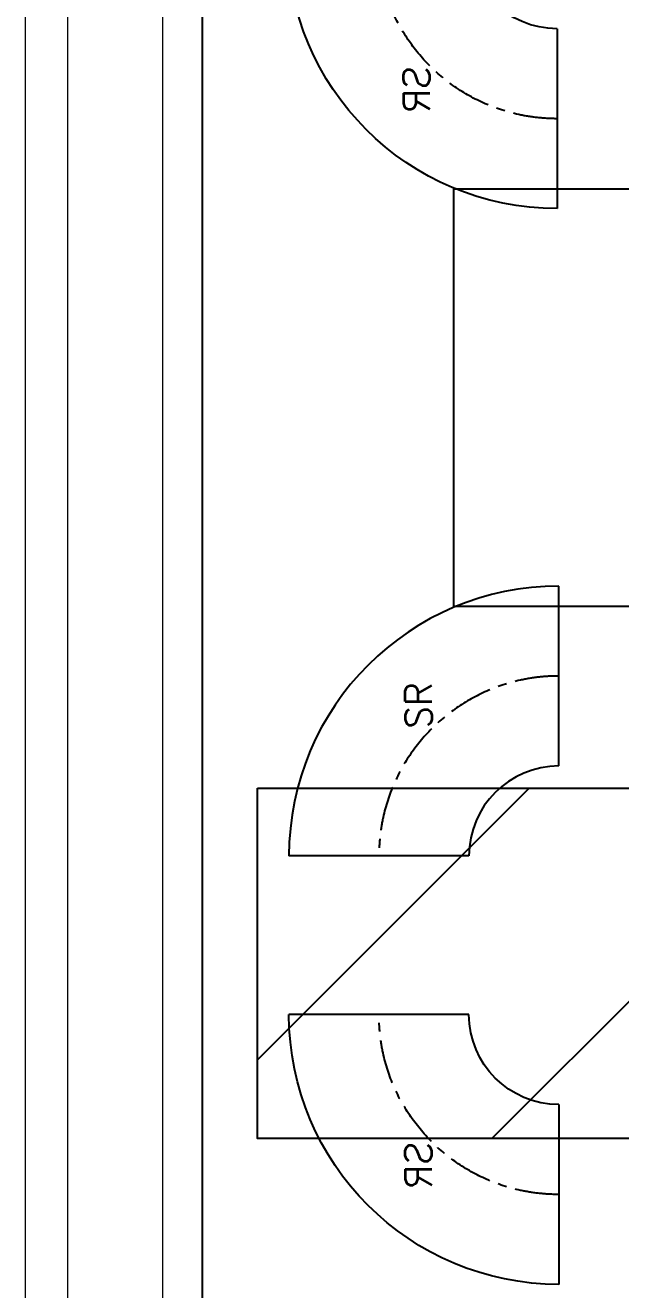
# Model space of a CAD drawing. Extents: x -181672 to 290600, y -29000 to 395522.
# Drawn here: x -500 to 1180, y 35095 to 38665 of the extents above; entities that cross this region are included whole.
import ezdxf

# ---------------------------------------------------------------- set-up
doc = ezdxf.new("R2010")
doc.units = 0
doc.header["$LTSCALE"] = 10
doc.linetypes.add('H12PL2$0$JJP_三點線', pattern=[0.9, 0.3, -0.15, 0, -0.15, 0, -0.15, 0, -0.15])
doc.linetypes.add('XFM7P20PCW$0$CENTER', pattern=[2, 1.25, -0.25, 0.25, -0.25])
for name, color, linetype in [('H12PL2$0$A-WALL-EX', 252, 'Continuous'), ('H12PL2$0$A-WALL-IN', 252, 'Continuous'), ('H12PL2$0$S-GRID', 252, 'Continuous'), ('XFM7P20PCW$0$M-CWTR-CENT', 252, 'XFM7P20PCW$0$CENTER'), ('XFM7P20PCW$0$P-PCWR-20.7-P', 252, 'Continuous')]:
    doc.layers.add(name, color=color, linetype=linetype)
doc.styles.add('XFM7P20PCW$0$Standard', font='txt.shx', dxfattribs={"bigfont": 'chineset.shx'})

# ---------------------------------------------------------------- blocks, each defined once
blk = doc.blocks.new('H12PL2')
at = {"layer": 'H12PL2$0$A-WALL-EX', "lineweight": 0, "flags": 128}
for points in [[(-500, 83000), (-500, 25000)], [(-380, 25000), (-380, 82880)]]:
    blk.add_lwpolyline(points, dxfattribs=at)
at = {"layer": 'H12PL2$0$A-WALL-IN', "lineweight": 0, "flags": 128}
for points in [[(-112.5, 44650), (-112.5, 30350)], [(0, 30350), (0, 44650)]]:
    blk.add_lwpolyline(points, dxfattribs=at)
at = {"layer": 'H12PL2$0$S-GRID', "linetype": 'H12PL2$0$JJP_三點線', "lineweight": 0}
blk.add_line((0, 128250), (0, -28000), dxfattribs=at)
blk = doc.blocks.new('XFM7P20PCW$0$90h-20')
at = {"ltscale": 1000}
for p, q in [((4.36, 25.4), (4.36, 76.2)), ((29.76, 0), (80.56, 0))]:
    blk.add_line(p, q, dxfattribs=at)
for radius in [76.2, 25.4]:
    blk.add_arc((4.36, 0), radius, 0, 90, dxfattribs=at)
at = {"layer": 'XFM7P20PCW$0$M-CWTR-CENT'}
blk.add_arc((4.36, 0), 50.8, 0, 90, dxfattribs=at)
at = {"style": 'XFM7P20PCW$0$Standard'}
blk.add_text('SR', height=7.5, dxfattribs=at).set_placement((40.28, 35.92))
blk = doc.blocks.new('XFM7P20PCW')
blk.add_lwpolyline([(0, 47628.74811), (17450, 47628.74811), (17450, 29915), (0, 29915)], close=True)
at = {"layer": 'XFM7P20PCW$0$P-PCWR-20.7-P', "yscale": 10, "zscale": 10, "rotation": 90}
for p, xscale in [((1001.22671, 38953.31904), -10), ((1006.21049, 36276.53303), 10), ((1006.21049, 35915.95724), -10)]:
    blk.add_blockref('XFM7P20PCW$0$90h-20', p, dxfattribs=dict(at, xscale=xscale))
blk = doc.blocks.new('XFM7Q20PCW-200K')
h = blk.add_hatch()
h.set_pattern_fill('ANSI31', color=256, scale=5000)
h.set_pattern_definition([(45, (5e-11, -3301.6), (-441.942, 441.942), [])])
h.paths.add_polyline_path([(155.3, 36511.8), (14152.5, 36511.8), (14152.5, 35522.3), (155.3, 35522.3)])
for points in [[(0, 47628.7), (17450, 47628.7), (17450, 29915), (0, 29915)], [(155.3, 36511.8), (14152.5, 36511.8), (14152.5, 35522.3), (155.3, 35522.3)]]:
    blk.add_lwpolyline(points, close=True)
at = {"color": 9}
blk.add_lwpolyline([(709.3, 38204.1), (11943, 38204.1), (11943, 37024.1), (709.3, 37024.1)], close=True, dxfattribs=at)

msp = doc.modelspace()

# ---------------------------------------------------------------- block references
for name in ['XFM7P20PCW', 'XFM7Q20PCW-200K', 'H12PL2']:
    msp.add_blockref(name, (0, 0))

doc.saveas('drawing.dxf')
